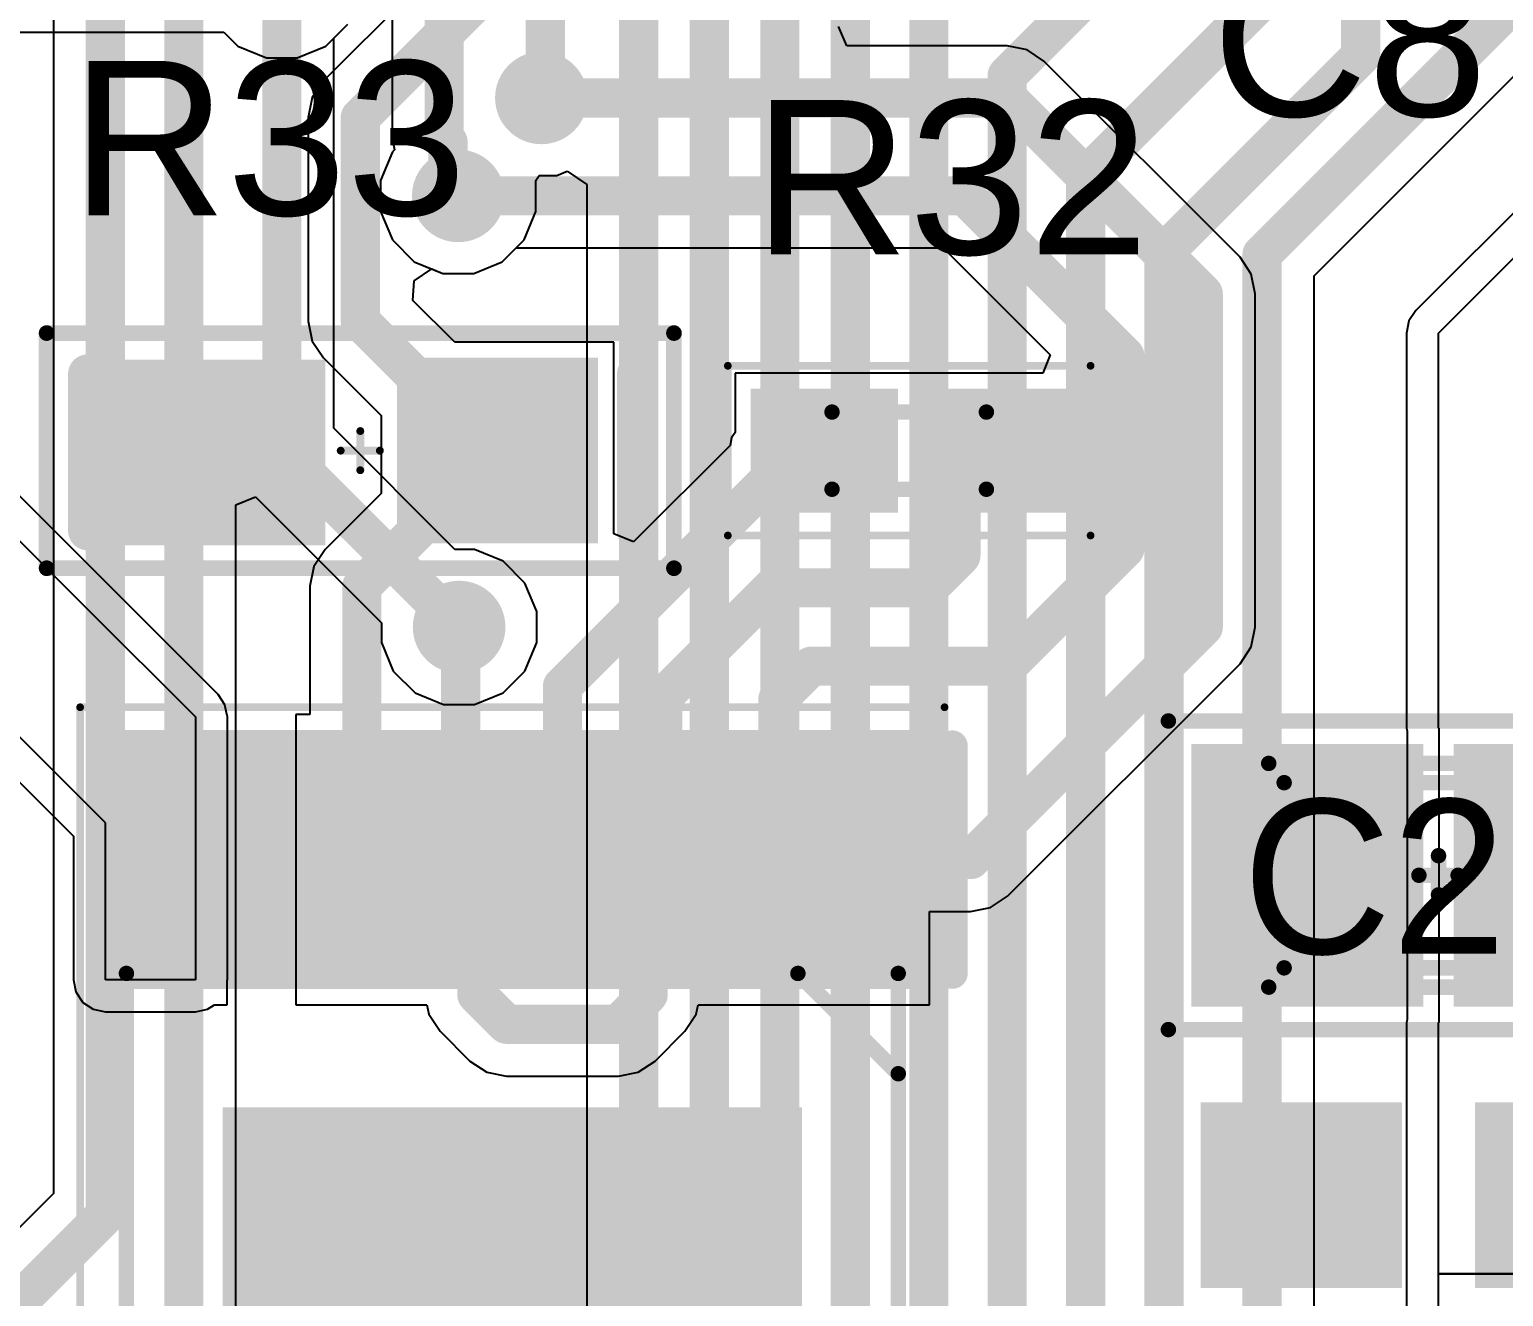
# Model space of a CAD drawing. Header units: millimetres. Extents: x -1.58 to 1.58, y -1.38 to 3.35.
# Drawn here: x -0.3594 to 0.0166, y 1.6642 to 1.9875 of the extents above; entities that cross this region are included whole.
import ezdxf

# ---------------------------------------------------------------- set-up
doc = ezdxf.new("R2010")
doc.units = ezdxf.units.MM
doc.header["$MEASUREMENT"] = 0
for name, color, linetype in [('BottomLayer', 5, 'Continuous'), ('Mechanical13', 56, 'Continuous'), ('Mechanical15', 56, 'Continuous'), ('Mechanical29', 56, 'Continuous'), ('TopLayer', 1, 'Continuous'), ('TopOverlay', 2, 'Continuous'), ('TopPaste', 8, 'Continuous'), ('TopSolder', 216, 'Continuous'), ('ViaHoleLayer', 16, 'Continuous')]:
    doc.layers.add(name, color=color, linetype=linetype)
doc.styles.add('Arial', font='arial.ttf', dxfattribs={"height": 0.2})

# ---------------------------------------------------------------- blocks, each defined once
blk = doc.blocks.new('RESISTOR_0603_25')
at = {"layer": 'TopLayer'}
for points in [[(-0.05618115, -0.02011815), (-0.05618115, 0.01925195), (-0.01287405, 0.01925195), (-0.01287405, -0.02011815)], [(0.01334645, -0.01968505), (0.01334645, 0.01968505), (0.05665355, 0.01968505), (0.05665355, -0.01968505)]]:
    blk.add_hatch(color=1, dxfattribs=at).paths.add_polyline_path(points)
at = {"layer": 'TopPaste'}
for points in [[(-0.05618115, -0.02011815), (-0.05618115, 0.01925195), (-0.01287405, 0.01925195), (-0.01287405, -0.02011815)], [(0.01334645, -0.01968505), (0.01334645, 0.01968505), (0.05665355, 0.01968505), (0.05665355, -0.01968505)]]:
    blk.add_hatch(color=8, dxfattribs=at).paths.add_polyline_path(points)
at = {"layer": 'TopSolder'}
for points in [[(-0.06018115, -0.02411815), (-0.06018115, 0.02325195), (-0.00887405, 0.02325195), (-0.00887405, -0.02411815)], [(0.00934645, -0.02368505), (0.00934645, 0.02368505), (0.06065355, 0.02368505), (0.06065355, -0.02368505)]]:
    blk.add_hatch(color=216, dxfattribs=at).paths.add_polyline_path(points)
at = {"layer": 'Mechanical15', "const_width": 0.004}
for points in [[(-0.08, 0.03), (0.08, 0.03)], [(-0.08, -0.03), (-0.08, 0.03)], [(0.08, -0.03), (0.08, 0.03)], [(-0.08, -0.03), (0.08, -0.03)]]:
    blk.add_lwpolyline(points, dxfattribs=at)
at = {"layer": 'Mechanical15', "const_width": 0.002}
for points in [[(-0.081, 0.03, 1), (-0.079, 0.03, 1)], [(-0.081, 0.03, 1), (-0.079, 0.03, 1)], [(0.079, 0.03, 1), (0.081, 0.03, 1)], [(0.079, 0.03, 1), (0.081, 0.03, 1)], [(-0.081, -0.03, 1), (-0.079, -0.03, 1)], [(-0.081, -0.03, 1), (-0.079, -0.03, 1)], [(0.079, -0.03, 1), (0.081, -0.03, 1)], [(0.079, -0.03, 1), (0.081, -0.03, 1)]]:
    blk.add_lwpolyline(points, format="xyb", close=True, dxfattribs=at)
at = {"layer": 'TopOverlay'}
for points, const_width in [([(-0.0695276, -0.0204331), (-0.0695276, 0.0195669)], 0.01), ([(0.0704724, -0.0204331), (0.0704724, 0.0195669)], 0.01), ([(0, -0.005), (0, 0.005)], 0.002), ([(-0.005, 0), (0.005, 0)], 0.002)]:
    blk.add_lwpolyline(points, dxfattribs=dict(at, const_width=const_width))
for points, const_width in [([(-0.0720276, 0.0195669, 1), (-0.0670276, 0.0195669, 1)], 0.005), ([(0.0679724, 0.0195669, 1), (0.0729724, 0.0195669, 1)], 0.005), ([(-0.0005, 0.005, 1), (0.0005, 0.005, 1)], 0.001), ([(-0.0055, 0, 1), (-0.0045, 0, 1)], 0.001), ([(0.0045, 0, 1), (0.0055, 0, 1)], 0.001), ([(-0.0005, -0.005, 1), (0.0005, -0.005, 1)], 0.001), ([(-0.0720276, -0.0204331, 1), (-0.0670276, -0.0204331, 1)], 0.005), ([(0.0679724, -0.0204331, 1), (0.0729724, -0.0204331, 1)], 0.005)]:
    blk.add_lwpolyline(points, format="xyb", close=True, dxfattribs=dict(at, const_width=const_width))
blk = doc.blocks.new('RESISTOR_0402_26')
at = {"layer": 'TopLayer'}
for points in [[(-0.0364173, 0.011811), (-0.0068897, 0.011811), (-0.0068897, -0.011811), (-0.0364173, -0.011811)], [(0.0068897, 0.011811), (0.0364173, 0.011811), (0.0364173, -0.011811), (0.0068897, -0.011811)]]:
    blk.add_hatch(color=1, dxfattribs=at).paths.add_polyline_path(points)
at = {"layer": 'TopPaste'}
for points in [[(-0.0364173, 0.011811), (-0.0068897, 0.011811), (-0.0068897, -0.011811), (-0.0364173, -0.011811)], [(0.0068897, 0.011811), (0.0364173, 0.011811), (0.0364173, -0.011811), (0.0068897, -0.011811)]]:
    blk.add_hatch(color=8, dxfattribs=at).paths.add_polyline_path(points)
at = {"layer": 'TopSolder'}
for points in [[(-0.0404173, 0.015811), (-0.0028897, 0.015811), (-0.0028897, -0.015811), (-0.0404173, -0.015811)], [(0.0028897, 0.015811), (0.0404173, 0.015811), (0.0404173, -0.015811), (0.0028897, -0.015811)]]:
    blk.add_hatch(color=216, dxfattribs=at).paths.add_polyline_path(points)
at = {"layer": 'Mechanical13', "const_width": 0.003937}
for points in [[(-0.019685, -0.0098425), (-0.019685, 0.0098425)], [(-0.019685, 0.0098425), (0.019685, 0.0098425)], [(0.019685, -0.0098425), (0.019685, 0.0098425)], [(-0.019685, -0.0098425), (0.019685, -0.0098425)]]:
    blk.add_lwpolyline(points, dxfattribs=at)
at = {"layer": 'Mechanical13', "const_width": 0.0019685}
for points in [[(-0.0206692, 0.0098425, 1), (-0.0187008, 0.0098425, 1)], [(-0.0206692, 0.0098425, 1), (-0.0187008, 0.0098425, 1)], [(0.0187008, 0.0098425, 1), (0.0206692, 0.0098425, 1)], [(0.0187008, 0.0098425, 1), (0.0206692, 0.0098425, 1)], [(-0.0206692, -0.0098425, 1), (-0.0187008, -0.0098425, 1)], [(-0.0206692, -0.0098425, 1), (-0.0187008, -0.0098425, 1)], [(0.0187008, -0.0098425, 1), (0.0206692, -0.0098425, 1)], [(0.0187008, -0.0098425, 1), (0.0206692, -0.0098425, 1)]]:
    blk.add_lwpolyline(points, format="xyb", close=True, dxfattribs=at)
at = {"layer": 'Mechanical15', "const_width": 0.0019685}
for points in [[(-0.0462598, -0.0216535), (-0.0462598, 0.0216535)], [(-0.0462598, 0.0216535), (0.0462598, 0.0216535)], [(0.0462598, -0.0216535), (0.0462598, 0.0216535)], [(-0.0462598, -0.0216535), (0.0462598, -0.0216535)]]:
    blk.add_lwpolyline(points, dxfattribs=at)
at = {"layer": 'Mechanical15', "const_width": 0.0009842}
for points in [[(-0.0467519, 0.0216535, 1), (-0.0457677, 0.0216535, 1)], [(-0.0467519, 0.0216535, 1), (-0.0457677, 0.0216535, 1)], [(0.0457677, 0.0216535, 1), (0.0467519, 0.0216535, 1)], [(0.0457677, 0.0216535, 1), (0.0467519, 0.0216535, 1)], [(-0.0467519, -0.0216535, 1), (-0.0457677, -0.0216535, 1)], [(-0.0467519, -0.0216535, 1), (-0.0457677, -0.0216535, 1)], [(0.0457677, -0.0216535, 1), (0.0467519, -0.0216535, 1)], [(0.0457677, -0.0216535, 1), (0.0467519, -0.0216535, 1)]]:
    blk.add_lwpolyline(points, format="xyb", close=True, dxfattribs=at)
blk = doc.blocks.new('SOP65P640X120_17N_70')
at = {"layer": 'TopLayer'}
for points in [[(-0.14470475, 0.09842515), (-0.08663385, 0.09842515), (-0.08663385, 0.08070865), (-0.14470475, 0.08070865)], [(0.08663385, 0.09842515), (0.14470475, 0.09842515), (0.14470475, 0.08070865), (0.08663385, 0.08070865)], [(-0.14470475, 0.07283465), (-0.08663385, 0.07283465), (-0.08663385, 0.05511815), (-0.14470475, 0.05511815)], [(0.08663385, 0.07283465), (0.14470475, 0.07283465), (0.14470475, 0.05511815), (0.08663385, 0.05511815)], [(-0.04842519999999999, -0.06988190000000001), (-0.04842520000000001, 0.06988189999999998), (0.04842519999999999, 0.06988190000000001), (0.04842520000000001, -0.06988189999999998)], [(-0.14470475, 0.04724405), (-0.08663385, 0.04724405), (-0.08663385, 0.02952755), (-0.14470475, 0.02952755)], [(0.08663385, 0.04724405), (0.14470475, 0.04724405), (0.14470475, 0.02952755), (0.08663385, 0.02952755)], [(-0.14470475, 0.02165355), (-0.08663385, 0.02165355), (-0.08663385, 0.00393705), (-0.14470475, 0.00393705)], [(0.08663385, 0.02165355), (0.14470475, 0.02165355), (0.14470475, 0.00393705), (0.08663385, 0.00393705)], [(-0.14470475, -0.00393705), (-0.08663385, -0.00393705), (-0.08663385, -0.02165355), (-0.14470475, -0.02165355)], [(0.08663385, -0.00393705), (0.14470475, -0.00393705), (0.14470475, -0.02165355), (0.08663385, -0.02165355)], [(-0.14470475, -0.02952755), (-0.08663385, -0.02952755), (-0.08663385, -0.04724405), (-0.14470475, -0.04724405)], [(0.08663385, -0.02952755), (0.14470475, -0.02952755), (0.14470475, -0.04724405), (0.08663385, -0.04724405)], [(-0.14470475, -0.05511815), (-0.08663385, -0.05511815), (-0.08663385, -0.07283465), (-0.14470475, -0.07283465)], [(0.08663385, -0.05511815), (0.14470475, -0.05511815), (0.14470475, -0.07283465), (0.08663385, -0.07283465)], [(-0.14470475, -0.08070865), (-0.08663385, -0.08070865), (-0.08663385, -0.09842515), (-0.14470475, -0.09842515)], [(0.08663385, -0.08070865), (0.14470475, -0.08070865), (0.14470475, -0.09842515), (0.08663385, -0.09842515)]]:
    blk.add_hatch(color=1, dxfattribs=at).paths.add_polyline_path(points)
at = {"layer": 'TopPaste'}
for points in [[(-0.14470475, 0.09842515), (-0.08663385, 0.09842515), (-0.08663385, 0.08070865), (-0.14470475, 0.08070865)], [(0.08663385, 0.09842515), (0.14470475, 0.09842515), (0.14470475, 0.08070865), (0.08663385, 0.08070865)], [(-0.14470475, 0.07283465), (-0.08663385, 0.07283465), (-0.08663385, 0.05511815), (-0.14470475, 0.05511815)], [(0.08663385, 0.07283465), (0.14470475, 0.07283465), (0.14470475, 0.05511815), (0.08663385, 0.05511815)], [(-0.04842519999999999, -0.06988190000000001), (-0.04842520000000001, 0.06988189999999998), (0.04842519999999999, 0.06988190000000001), (0.04842520000000001, -0.06988189999999998)], [(-0.14470475, 0.04724405), (-0.08663385, 0.04724405), (-0.08663385, 0.02952755), (-0.14470475, 0.02952755)], [(0.08663385, 0.04724405), (0.14470475, 0.04724405), (0.14470475, 0.02952755), (0.08663385, 0.02952755)], [(-0.14470475, 0.02165355), (-0.08663385, 0.02165355), (-0.08663385, 0.00393705), (-0.14470475, 0.00393705)], [(0.08663385, 0.02165355), (0.14470475, 0.02165355), (0.14470475, 0.00393705), (0.08663385, 0.00393705)], [(-0.14470475, -0.00393705), (-0.08663385, -0.00393705), (-0.08663385, -0.02165355), (-0.14470475, -0.02165355)], [(0.08663385, -0.00393705), (0.14470475, -0.00393705), (0.14470475, -0.02165355), (0.08663385, -0.02165355)], [(-0.14470475, -0.02952755), (-0.08663385, -0.02952755), (-0.08663385, -0.04724405), (-0.14470475, -0.04724405)], [(0.08663385, -0.02952755), (0.14470475, -0.02952755), (0.14470475, -0.04724405), (0.08663385, -0.04724405)], [(-0.14470475, -0.05511815), (-0.08663385, -0.05511815), (-0.08663385, -0.07283465), (-0.14470475, -0.07283465)], [(0.08663385, -0.05511815), (0.14470475, -0.05511815), (0.14470475, -0.07283465), (0.08663385, -0.07283465)], [(-0.14470475, -0.08070865), (-0.08663385, -0.08070865), (-0.08663385, -0.09842515), (-0.14470475, -0.09842515)], [(0.08663385, -0.08070865), (0.14470475, -0.08070865), (0.14470475, -0.09842515), (0.08663385, -0.09842515)]]:
    blk.add_hatch(color=8, dxfattribs=at).paths.add_polyline_path(points)
at = {"layer": 'TopSolder'}
for points in [[(-0.14870475, 0.10242515), (-0.08263385, 0.10242515), (-0.08263385, 0.07670865), (-0.14870475, 0.07670865)], [(0.08263385, 0.10242515), (0.14870475, 0.10242515), (0.14870475, 0.07670865), (0.08263385, 0.07670865)], [(-0.14870475, 0.07683465), (-0.08263385, 0.07683465), (-0.08263385, 0.05111815), (-0.14870475, 0.05111815)], [(0.08263385, 0.07683465), (0.14870475, 0.07683465), (0.14870475, 0.05111815), (0.08263385, 0.05111815)], [(-0.05242519999999999, -0.07388190000000001), (-0.05242520000000001, 0.07388189999999999), (0.05242519999999999, 0.07388190000000001), (0.05242520000000001, -0.07388189999999999)], [(-0.14870475, 0.05124405), (-0.08263385, 0.05124405), (-0.08263385, 0.02552755), (-0.14870475, 0.02552755)], [(0.08263385, 0.05124405), (0.14870475, 0.05124405), (0.14870475, 0.02552755), (0.08263385, 0.02552755)], [(-0.14870475, 0.02565355), (-0.08263385, 0.02565355), (-0.08263385, -6.295e-05), (-0.14870475, -6.295e-05)], [(0.08263385, 0.02565355), (0.14870475, 0.02565355), (0.14870475, -6.295e-05), (0.08263385, -6.295e-05)], [(-0.14870475, 6.295e-05), (-0.08263385, 6.295e-05), (-0.08263385, -0.02565355), (-0.14870475, -0.02565355)], [(0.08263385, 6.295e-05), (0.14870475, 6.295e-05), (0.14870475, -0.02565355), (0.08263385, -0.02565355)], [(-0.14870475, -0.02552755), (-0.08263385, -0.02552755), (-0.08263385, -0.05124405), (-0.14870475, -0.05124405)], [(0.08263385, -0.02552755), (0.14870475, -0.02552755), (0.14870475, -0.05124405), (0.08263385, -0.05124405)], [(-0.14870475, -0.05111815), (-0.08263385, -0.05111815), (-0.08263385, -0.07683465), (-0.14870475, -0.07683465)], [(0.08263385, -0.05111815), (0.14870475, -0.05111815), (0.14870475, -0.07683465), (0.08263385, -0.07683465)], [(-0.14870475, -0.07670865), (-0.08263385, -0.07670865), (-0.08263385, -0.10242515), (-0.14870475, -0.10242515)], [(0.08263385, -0.07670865), (0.14870475, -0.07670865), (0.14870475, -0.10242515), (0.08263385, -0.10242515)]]:
    blk.add_hatch(color=216, dxfattribs=at).paths.add_polyline_path(points)
at = {"layer": 'Mechanical13', "const_width": 0.003937}
for points in [[(0.0866142, 0.0984252), (-0.0866142, 0.0984252)], [(-0.0866142, -0.0984252), (-0.0866142, 0.0984252)], [(-0.0866142, 0.0728346), (-0.0610236, 0.0984252)], [(0.0866142, -0.0984252), (0.0866142, 0.0984252)], [(0.0866142, -0.0984252), (-0.0866142, -0.0984252)]]:
    blk.add_lwpolyline(points, dxfattribs=at)
at = {"layer": 'Mechanical13', "const_width": 0.0019685}
for points in [[(-0.0875984, 0.0984252, 1), (-0.08563, 0.0984252, 1)], [(-0.0875984, 0.0984252, 1), (-0.08563, 0.0984252, 1)], [(-0.0620078, 0.0984252, 1), (-0.0600394, 0.0984252, 1)], [(0.08563, 0.0984252, 1), (0.0875984, 0.0984252, 1)], [(0.08563, 0.0984252, 1), (0.0875984, 0.0984252, 1)], [(-0.0875984, 0.0728346, 1), (-0.08563, 0.0728346, 1)], [(-0.0875984, -0.0984252, 1), (-0.08563, -0.0984252, 1)], [(-0.0875984, -0.0984252, 1), (-0.08563, -0.0984252, 1)], [(0.08563, -0.0984252, 1), (0.0875984, -0.0984252, 1)], [(0.08563, -0.0984252, 1), (0.0875984, -0.0984252, 1)]]:
    blk.add_lwpolyline(points, format="xyb", close=True, dxfattribs=at)
at = {"layer": 'Mechanical15', "const_width": 0.0019685}
for points in [[(0.1545276, 0.1102362), (-0.1545276, 0.1102362)], [(-0.1545276, -0.1102362), (-0.1545276, 0.1102362)], [(0.1545276, -0.1102362), (0.1545276, 0.1102362)], [(0.1545276, -0.1102362), (-0.1545276, -0.1102362)]]:
    blk.add_lwpolyline(points, dxfattribs=at)
at = {"layer": 'Mechanical15', "const_width": 0.0009842}
for points in [[(-0.1550197, 0.1102362, 1), (-0.1540355, 0.1102362, 1)], [(-0.1550197, 0.1102362, 1), (-0.1540355, 0.1102362, 1)], [(0.1540355, 0.1102362, 1), (0.1550197, 0.1102362, 1)], [(0.1540355, 0.1102362, 1), (0.1550197, 0.1102362, 1)], [(-0.1550197, -0.1102362, 1), (-0.1540355, -0.1102362, 1)], [(-0.1550197, -0.1102362, 1), (-0.1540355, -0.1102362, 1)], [(0.1540355, -0.1102362, 1), (0.1550197, -0.1102362, 1)], [(0.1540355, -0.1102362, 1), (0.1550197, -0.1102362, 1)]]:
    blk.add_lwpolyline(points, format="xyb", close=True, dxfattribs=at)
at = {"layer": 'TopOverlay', "const_width": 0.007874}
blk.add_lwpolyline([(-0.0866142, 0.1122047), (-0.144685, 0.1122047)], dxfattribs=at)
at = {"layer": 'TopOverlay', "const_width": 0.003937}
for points in [[(-0.1466535, 0.1122047, 1), (-0.1427165, 0.1122047, 1)], [(-0.0885827, 0.1122047, 1), (-0.0846457, 0.1122047, 1)]]:
    blk.add_lwpolyline(points, format="xyb", close=True, dxfattribs=at)
blk = doc.blocks.new('CAPACITOR_0805_81')
at = {"layer": 'TopLayer'}
for points in [[(-0.05905515, -0.02952755), (-0.05905515, 0.02952755), (-0.007874049999999997, 0.02952755), (-0.007874050000000002, -0.02952755)], [(0.007874049999999997, -0.02952755), (0.007874050000000002, 0.02952755), (0.05905515, 0.02952755), (0.05905515, -0.02952755)]]:
    blk.add_hatch(color=1, dxfattribs=at).paths.add_polyline_path(points)
at = {"layer": 'TopPaste'}
for points in [[(-0.05905515, -0.02952755), (-0.05905515, 0.02952755), (-0.007874049999999997, 0.02952755), (-0.007874050000000002, -0.02952755)], [(0.007874049999999997, -0.02952755), (0.007874050000000002, 0.02952755), (0.05905515, 0.02952755), (0.05905515, -0.02952755)]]:
    blk.add_hatch(color=8, dxfattribs=at).paths.add_polyline_path(points)
at = {"layer": 'TopSolder'}
for points in [[(-0.06305515, -0.03352755), (-0.06305515, 0.03352755), (-0.00387405, 0.03352755), (-0.00387405, -0.03352755)], [(0.00387405, -0.03352755), (0.00387405, 0.03352755), (0.06305515, 0.03352755), (0.06305515, -0.03352755)]]:
    blk.add_hatch(color=216, dxfattribs=at).paths.add_polyline_path(points)
at = {"layer": 'Mechanical13', "const_width": 0.003937}
for points in [[(-0.0393664, -0.0236192), (-0.0393664, 0.0236256)], [(-0.0393664, 0.0236256), (0.0393701, 0.0236256)], [(0.0393701, -0.0236192), (0.0393701, 0.0236256)], [(-0.0393664, -0.0236192), (0.0393701, -0.0236192)]]:
    blk.add_lwpolyline(points, dxfattribs=at)
at = {"layer": 'Mechanical13', "const_width": 0.0019685}
for points in [[(-0.0403506, 0.0236256, 1), (-0.0383822, 0.0236256, 1)], [(-0.0403506, 0.0236256, 1), (-0.0383822, 0.0236256, 1)], [(0.0383859, 0.0236256, 1), (0.0403543, 0.0236256, 1)], [(0.0383859, 0.0236256, 1), (0.0403543, 0.0236256, 1)], [(-0.0403506, -0.0236192, 1), (-0.0383822, -0.0236192, 1)], [(-0.0403506, -0.0236192, 1), (-0.0383822, -0.0236192, 1)], [(0.0383859, -0.0236192, 1), (0.0403543, -0.0236192, 1)], [(0.0383859, -0.0236192, 1), (0.0403543, -0.0236192, 1)]]:
    blk.add_lwpolyline(points, format="xyb", close=True, dxfattribs=at)
at = {"layer": 'Mechanical15', "const_width": 0.003937}
for points in [[(-0.0688976, 0.0393701), (0.0688977, 0.0393701)], [(-0.0688976, -0.03937), (-0.0688976, 0.0393701)], [(0.0688977, -0.03937), (0.0688977, 0.0393701)], [(1e-07, -0.005), (1e-07, 0.005)], [(-0.005, 0), (0.005, 0)], [(-0.0688976, -0.03937), (0.0688977, -0.03937)]]:
    blk.add_lwpolyline(points, dxfattribs=at)
at = {"layer": 'Mechanical15', "const_width": 0.0019685}
for points in [[(-0.0698818, 0.0393701, 1), (-0.0679134, 0.0393701, 1)], [(-0.0698818, 0.0393701, 1), (-0.0679134, 0.0393701, 1)], [(0.0679135, 0.0393701, 1), (0.0698819, 0.0393701, 1)], [(0.0679135, 0.0393701, 1), (0.0698819, 0.0393701, 1)], [(-0.0009841, 0.005, 1), (0.0009843, 0.005, 1)], [(-0.0059842, 0, 1), (-0.0040158, 0, 1)], [(0.0040158, 0, 1), (0.0059842, 0, 1)], [(-0.0009841, -0.005, 1), (0.0009843, -0.005, 1)], [(-0.0698818, -0.03937, 1), (-0.0679134, -0.03937, 1)], [(-0.0698818, -0.03937, 1), (-0.0679134, -0.03937, 1)], [(0.0679135, -0.03937, 1), (0.0698819, -0.03937, 1)], [(0.0679135, -0.03937, 1), (0.0698819, -0.03937, 1)]]:
    blk.add_lwpolyline(points, format="xyb", close=True, dxfattribs=at)
at = {"layer": 'Mechanical29', "const_width": 0.003937}
for points in [[(-0.043307, 0.0285433), (0.0433072, 0.0285433)], [(-0.043307, -0.0285433), (-0.043307, 0.0285433)], [(0.0433072, -0.0285433), (0.0433072, 0.0285433)], [(-0.043307, -0.0285433), (0.0433072, -0.0285433)]]:
    blk.add_lwpolyline(points, dxfattribs=at)
at = {"layer": 'Mechanical29', "const_width": 0.0019685}
for points in [[(-0.0442912, 0.0285433, 1), (-0.0423228, 0.0285433, 1)], [(-0.0442912, 0.0285433, 1), (-0.0423228, 0.0285433, 1)], [(0.042323, 0.0285433, 1), (0.0442914, 0.0285433, 1)], [(0.042323, 0.0285433, 1), (0.0442914, 0.0285433, 1)], [(-0.0442912, -0.0285433, 1), (-0.0423228, -0.0285433, 1)], [(-0.0442912, -0.0285433, 1), (-0.0423228, -0.0285433, 1)], [(0.042323, -0.0285433, 1), (0.0442914, -0.0285433, 1)], [(0.042323, -0.0285433, 1), (0.0442914, -0.0285433, 1)]]:
    blk.add_lwpolyline(points, format="xyb", close=True, dxfattribs=at)
at = {"layer": 'TopOverlay', "const_width": 0.007874}
for points in [[(-0.0688976, -0.0393701), (-0.0688976, 0.0393701)], [(0.0688976, -0.0393701), (0.0688976, 0.0393701)]]:
    blk.add_lwpolyline(points, dxfattribs=at)
at = {"layer": 'TopOverlay', "const_width": 0.003937}
for points in [[(-0.0708661, 0.0393701, 1), (-0.0669291, 0.0393701, 1)], [(0.0669291, 0.0393701, 1), (0.0708661, 0.0393701, 1)], [(-0.0708661, -0.0393701, 1), (-0.0669291, -0.0393701, 1)], [(0.0669291, -0.0393701, 1), (0.0708661, -0.0393701, 1)]]:
    blk.add_lwpolyline(points, format="xyb", close=True, dxfattribs=at)
at = {"layer": 'Mechanical29'}
blk.add_text('C27', height=0.0393701, rotation=360, dxfattribs=at).set_placement((-0.05, -0.02))
blk = doc.blocks.new('C_________0603_82')
at = {"layer": 'TopLayer'}
for points in [[(-0.05665355, -0.01968505), (-0.05665355, 0.01968505), (-0.01334645, 0.01968505), (-0.01334645, -0.01968505)], [(0.01334645, -0.01968505), (0.01334645, 0.01968505), (0.05665355, 0.01968505), (0.05665355, -0.01968505)]]:
    blk.add_hatch(color=1, dxfattribs=at).paths.add_polyline_path(points)
at = {"layer": 'TopPaste'}
for points in [[(-0.05665355, -0.01968505), (-0.05665355, 0.01968505), (-0.01334645, 0.01968505), (-0.01334645, -0.01968505)], [(0.01334645, -0.01968505), (0.01334645, 0.01968505), (0.05665355, 0.01968505), (0.05665355, -0.01968505)]]:
    blk.add_hatch(color=8, dxfattribs=at).paths.add_polyline_path(points)
at = {"layer": 'TopSolder'}
for points in [[(-0.06065355, -0.02368505), (-0.06065355, 0.02368505), (-0.00934645, 0.02368505), (-0.00934645, -0.02368505)], [(0.00934645, -0.02368505), (0.00934645, 0.02368505), (0.06065355, 0.02368505), (0.06065355, -0.02368505)]]:
    blk.add_hatch(color=216, dxfattribs=at).paths.add_polyline_path(points)
at = {"layer": 'TopOverlay', "const_width": 0.01}
for points in [[(-0.07, -0.02), (-0.07, 0.02)], [(0.07, -0.02), (0.07, 0.02)]]:
    blk.add_lwpolyline(points, dxfattribs=at)
at = {"layer": 'TopOverlay', "const_width": 0.005}
for points in [[(-0.0725, 0.02, 1), (-0.0675, 0.02, 1)], [(0.0675, 0.02, 1), (0.0725, 0.02, 1)], [(-0.0725, -0.02, 1), (-0.0675, -0.02, 1)], [(0.0675, -0.02, 1), (0.0725, -0.02, 1)]]:
    blk.add_lwpolyline(points, format="xyb", close=True, dxfattribs=at)

msp = doc.modelspace()

# ---------------------------------------------------------------- hatches: boundary and pattern name
at = {"layer": 'BottomLayer'}
h = msp.add_hatch(color=5, dxfattribs=at)
edge = h.paths.add_edge_path()
edge.add_arc((-0.228811, 1.97), 0.011811, 0, 360)
h = msp.add_hatch(color=5, dxfattribs=at)
edge = h.paths.add_edge_path()
edge.add_arc((-0.25, 1.945), 0.011811, 0, 360)
h = msp.add_hatch(color=5, dxfattribs=at)
edge = h.paths.add_edge_path()
edge.add_arc((-0.2497953, 1.835), 0.011811, 0, 360)
at = {"layer": 'TopLayer'}
h = msp.add_hatch(color=1, dxfattribs=at)
edge = h.paths.add_edge_path()
edge.add_arc((-0.228811, 1.97), 0.011811, 0, 360)
h = msp.add_hatch(color=1, dxfattribs=at)
edge = h.paths.add_edge_path()
edge.add_arc((-0.25, 1.945), 0.011811, 0, 360)
h = msp.add_hatch(color=1, dxfattribs=at)
edge = h.paths.add_edge_path()
edge.add_arc((-0.2497953, 1.835), 0.011811, 0, 360)
at = {"layer": 'ViaHoleLayer'}
h = msp.add_hatch(color=16, dxfattribs=at)
edge = h.paths.add_edge_path()
edge.add_arc((-0.228811, 1.97), 0.0059055, 0, 360)
h = msp.add_hatch(color=16, dxfattribs=at)
edge = h.paths.add_edge_path()
edge.add_arc((-0.25, 1.945), 0.0059055, 0, 360)
h = msp.add_hatch(color=16, dxfattribs=at)
edge = h.paths.add_edge_path()
edge.add_arc((-0.2497953, 1.835), 0.0059055, 0, 360)

# ---------------------------------------------------------------- linework, layer by layer
at = {"layer": 'BottomLayer'}
for p, q in [((-0.3532547, 2.425), (-0.3532547, 1.6904903)), ((-0.2668767, 2.2415827), (-0.2668767, 1.959723)), ((-0.0317453, 1.9245977), (0.0363673, 1.9927103)), ((-0.2817453, 1.9852378), (-0.2782051, 1.988778)), ((-0.2817453, 1.885695), (-0.2817453, 1.9852378)), ((-0.2668767, 1.959723), (-0.2662823, 1.9567346)), ((-0.2667949, 1.956222), (-0.269811, 1.9489406)), ((-0.2662823, 1.9567346), (-0.2667949, 1.956222)), ((-0.2248704, 1.950189), (-0.2222548, 1.9512725)), ((-0.2222548, 1.9512725), (-0.2172547, 1.9479315)), ((-0.269811, 1.9489406), (-0.269811, 1.9410594)), ((-0.230189, 1.9489405), (-0.2293548, 1.950189)), ((-0.230189, 1.9410594), (-0.230189, 1.9489405)), ((-0.2293548, 1.950189), (-0.2248704, 1.950189)), ((-0.2172547, 1.9479315), (-0.2172547, 1.6064903)), ((-0.269811, 1.9410594), (-0.2667949, 1.933778)), ((-0.2332051, 1.933778), (-0.230189, 1.9410594)), ((-0.2667949, 1.933778), (-0.261222, 1.9282051)), ((-0.238778, 1.9282051), (-0.2332051, 1.933778)), ((-0.261222, 1.9282051), (-0.2539406, 1.925189)), ((-0.2539406, 1.925189), (-0.2460594, 1.925189)), ((-0.2460594, 1.925189), (-0.238778, 1.9282051)), ((-0.0317453, 1.3547622), (-0.0317453, 1.9245977)), ((-0.2508613, 1.854811), (-0.2817453, 1.885695)), ((-0.3067453, 1.8661339), (-0.3017453, 1.868205)), ((-0.3067453, 1.65), (-0.3067453, 1.8661339)), ((-0.3017453, 1.868205), (-0.2696063, 1.836066)), ((-0.2458547, 1.854811), (-0.2508613, 1.854811)), ((-0.2385733, 1.8517949), (-0.2458547, 1.854811)), ((-0.2330004, 1.846222), (-0.2385733, 1.8517949)), ((-0.2299843, 1.8389406), (-0.2330004, 1.846222)), ((-0.2299843, 1.8310594), (-0.2299843, 1.8389406)), ((-0.2696063, 1.836066), (-0.2696063, 1.8310594)), ((-0.2696063, 1.8310594), (-0.2665902, 1.823778)), ((-0.2330004, 1.823778), (-0.2299843, 1.8310594)), ((-0.2665902, 1.823778), (-0.2610173, 1.8182051)), ((-0.2385733, 1.8182051), (-0.2330004, 1.823778)), ((-0.2610173, 1.8182051), (-0.2537359, 1.815189)), ((-0.2458547, 1.815189), (-0.2385733, 1.8182051)), ((-0.2537359, 1.815189), (-0.2458547, 1.815189)), ((-0.3532547, 1.6904903), (-0.4154903, 1.6282547))]:
    msp.add_line(p, q, dxfattribs=at)
at = {"layer": 'BottomLayer', "const_width": 0.01}
for points in [[(-0.34, 1.685), (-0.34, 2.425)], [(-0.32, 1.65), (-0.32, 2.25)], [(-0.253622, 1.959723), (-0.253622, 2.2415827)], [(-0.227811, 1.971), (-0.227811, 2.217378)], [(-0.204, 1.601), (-0.204, 2.1809119)], [(-0.0198268, 1.980717), (-0.0198268, 2.0511407)], [(-0.186, 1.589), (-0.186, 2.0462031)], [(-0.168, 1.572), (-0.168, 2.0387473)], [(-0.15, 1.5), (-0.15, 2.0312915)], [(-0.11, 1.9757407), (-0.07, 2.0157407)], [(-0.13, 1.485), (-0.13, 2.0042598)], [(-0.045, 1.930088), (0.029811, 2.004899)], [(-0.295, 1.8802047), (-0.295, 2)], [(-0.09, 1.95), (-0.0446378, 1.9953622)], [(-0.07, 1.9305438), (-0.0198268, 1.980717)], [(-0.11, 1.47), (-0.11, 1.9757407)], [(-0.228811, 1.97), (-0.227811, 1.971)], [(-0.253622, 1.959723), (-0.2526064, 1.9587074)], [(-0.2526064, 1.9476064), (-0.2526064, 1.9587074)], [(-0.09, 1.2900001), (-0.09, 1.95)], [(-0.2526064, 1.9476064), (-0.25, 1.945)], [(-0.07, 1.305), (-0.07, 1.9305438)], [(-0.045, 1.34), (-0.045, 1.930088)], [(-0.295, 1.8802047), (-0.2497953, 1.835)], [(-0.41, 1.615), (-0.34, 1.685)]]:
    msp.add_lwpolyline(points, dxfattribs=at)
at = {"layer": 'BottomLayer', "const_width": 0.005}
for points in [[(-0.0223268, 1.980717, 1), (-0.0173268, 1.980717, 1)], [(-0.0223268, 1.980717, 1), (-0.0173268, 1.980717, 1)], [(-0.1125, 1.9757407, 1), (-0.1075, 1.9757407, 1)], [(-0.1125, 1.9757407, 1), (-0.1075, 1.9757407, 1)], [(-0.231311, 1.97, 1), (-0.226311, 1.97, 1)], [(-0.230311, 1.971, 1), (-0.225311, 1.971, 1)], [(-0.230311, 1.971, 1), (-0.225311, 1.971, 1)], [(-0.256122, 1.959723, 1), (-0.251122, 1.959723, 1)], [(-0.256122, 1.959723, 1), (-0.251122, 1.959723, 1)], [(-0.2551064, 1.9587074, 1), (-0.2501064, 1.9587074, 1)], [(-0.2551064, 1.9587074, 1), (-0.2501064, 1.9587074, 1)], [(-0.0925, 1.95, 1), (-0.0875, 1.95, 1)], [(-0.0925, 1.95, 1), (-0.0875, 1.95, 1)], [(-0.2551064, 1.9476064, 1), (-0.2501064, 1.9476064, 1)], [(-0.2551064, 1.9476064, 1), (-0.2501064, 1.9476064, 1)], [(-0.2525, 1.945, 1), (-0.2475, 1.945, 1)], [(-0.0725, 1.9305438, 1), (-0.0675, 1.9305438, 1)], [(-0.0725, 1.9305438, 1), (-0.0675, 1.9305438, 1)], [(-0.0475, 1.930088, 1), (-0.0425, 1.930088, 1)], [(-0.0475, 1.930088, 1), (-0.0425, 1.930088, 1)], [(-0.2975, 1.8802047, 1), (-0.2925, 1.8802047, 1)], [(-0.2975, 1.8802047, 1), (-0.2925, 1.8802047, 1)], [(-0.2522953, 1.835, 1), (-0.2472953, 1.835, 1)], [(-0.3425, 1.685, 1), (-0.3375, 1.685, 1)], [(-0.3425, 1.685, 1), (-0.3375, 1.685, 1)]]:
    msp.add_lwpolyline(points, format="xyb", close=True, dxfattribs=at)
at = {"layer": 'TopLayer'}
for p, q in [((-0.2545615, 2.0041835), (-0.2843725, 1.9743725)), ((-0.3392323, 1.8457677), (-0.4842322, 1.9907677)), ((-0.39, 1.9867453), (-0.3097622, 1.9867453)), ((-0.3097622, 1.9867453), (-0.306222, 1.9832051)), ((-0.283778, 1.9832051), (-0.2782051, 1.988778)), ((-0.1509292, 1.9832547), (-0.1530003, 1.9882547)), ((-0.4899999, 1.985), (-0.345, 1.84)), ((-0.306222, 1.9832051), (-0.2989406, 1.980189)), ((-0.2910594, 1.980189), (-0.283778, 1.9832051)), ((-0.11, 1.9832547), (-0.1509292, 1.9832547)), ((-0.1049276, 1.9822457), (-0.11, 1.9832547)), ((-0.1006275, 1.9793725), (-0.1049276, 1.9822457)), ((-0.2989406, 1.980189), (-0.2910594, 1.980189)), ((-0.0506275, 1.9293725), (-0.1006275, 1.9793725)), ((-0.2843725, 1.9743725), (-0.2872457, 1.9700724)), ((-0.2872457, 1.9700724), (-0.2882547, 1.965)), ((-0.2882547, 1.965), (-0.2882547, 1.9130314)), ((0.0342318, 1.9557674), (-0.0057675, 1.9157679)), ((-1e-07, 1.91), (0.0399997, 1.95)), ((-0.3400001, 1.785), (-0.5, 1.9449999)), ((-0.5033786, 1.9368432), (-0.3481568, 1.7816213)), ((-0.238778, 1.9282051), (-0.2352378, 1.9317453)), ((-0.2352378, 1.9317453), (-0.1263482, 1.9317453)), ((-0.1263482, 1.9317453), (-0.0990333, 1.9044304)), ((-0.0477542, 1.9250723), (-0.0506275, 1.9293725)), ((-0.2612723, 1.9233258), (-0.2567452, 1.9263507)), ((-0.2567452, 1.9263507), (-0.2539406, 1.925189)), ((-0.2539406, 1.925189), (-0.2460594, 1.925189)), ((-0.2460594, 1.925189), (-0.238778, 1.9282051)), ((-0.0467453, 1.92), (-0.0477542, 1.9250723)), ((-0.2615603, 1.9183367), (-0.2612723, 1.9233258)), ((-0.2509086, 1.907685), (-0.2615603, 1.9183367)), ((-0.0467453, 1.835), (-0.0467453, 1.92)), ((-0.0057678, 1.9157677), (-0.0075359, 1.9131214)), ((-0.0057675, 1.9157679), (-0.0057678, 1.9157677)), ((-0.2882547, 1.9130314), (-0.2872457, 1.907959)), ((-0.0075359, 1.9131214), (-0.0081569, 1.91)), ((-0.0081569, 1.91), (-0.0081568, 1.9099995)), ((-0.0081568, 1.9099995), (-0.0081567, 1.809181)), ((0, 1.809181), (-1e-07, 1.91)), ((-0.2872457, 1.907959), (-0.2843725, 1.9036589)), ((-0.2103465, 1.907685), (-0.2509086, 1.907685)), ((-0.2103465, 1.8587766), (-0.2103465, 1.907685)), ((-0.2843725, 1.9036589), (-0.2696535, 1.8889399)), ((-0.0990333, 1.9044304), (-0.1009468, 1.899811)), ((-0.1009468, 1.899811), (-0.1794173, 1.899811)), ((-0.1794173, 1.899811), (-0.1794173, 1.8846072)), ((-0.2696535, 1.8889399), (-0.2696535, 1.8690915)), ((-0.1794173, 1.8846072), (-0.1803165, 1.8832614)), ((-0.1806954, 1.8813566), (-0.2053465, 1.8567055)), ((-0.1803165, 1.8832614), (-0.1806954, 1.8813566)), ((-0.2696535, 1.8690915), (-0.2839788, 1.8547662)), ((-0.2053465, 1.8567055), (-0.2103465, 1.8587766)), ((-0.2839788, 1.8547662), (-0.286852, 1.8504661)), ((-0.286852, 1.8504661), (-0.287861, 1.8453937)), ((-0.3112877, 1.817823), (-0.3392323, 1.8457677)), ((-0.287861, 1.8453937), (-0.287861, 1.8127047)), ((-0.345, 1.84), (-0.3170551, 1.8120551)), ((-0.0477542, 1.8299277), (-0.0467453, 1.835)), ((-0.0506275, 1.8256275), (-0.0477542, 1.8299277)), ((-0.1099582, 1.7662968), (-0.0506275, 1.8256275)), ((-0.3112874, 1.8178228), (-0.3112877, 1.817823)), ((-0.3095193, 1.8151765), (-0.3112874, 1.8178228)), ((-0.3090276, 1.8127049), (-0.3095193, 1.8151765)), ((-0.308929, 1.8127049), (-0.3090276, 1.8127049)), ((-0.308898, 1.8120551), (-0.308929, 1.8127049)), ((-0.287861, 1.8127047), (-0.2914645, 1.8127047)), ((-0.2914645, 1.8127047), (-0.2914645, 1.7386339)), ((-0.3170551, 1.8120551), (-0.3170551, 1.745)), ((-0.3088984, 1.8077172), (-0.3088982, 1.8120545)), ((-0.3088982, 1.8120545), (-0.308898, 1.8120551)), ((-0.0081567, 1.809181), (-0.0080308, 1.8085481)), ((-0.0080308, 1.8085481), (-0.0080308, 1.7347584)), ((0.0001259, 1.809181), (0, 1.809181)), ((0.0001259, 1.734126), (0.0001259, 1.809181)), ((-0.3088984, 1.745), (-0.3088984, 1.8077172)), ((-0.34, 1.745), (-0.3400001, 1.785)), ((-0.3481568, 1.7816213), (-0.3481567, 1.745)), ((-0.1193307, 1.7624146), (-0.1142583, 1.7634236)), ((-0.1142583, 1.7634236), (-0.1099582, 1.7662968)), ((-0.1297954, 1.7386339), (-0.1297954, 1.7624146)), ((-0.1297954, 1.7624146), (-0.1193307, 1.7624146)), ((-0.3481567, 1.745), (-0.3475358, 1.7418786)), ((-0.3170551, 1.745), (-0.34, 1.745)), ((-0.3089292, 1.7448452), (-0.3088984, 1.745)), ((-0.3089292, 1.7386339), (-0.3089292, 1.7448452)), ((-0.3475358, 1.7418786), (-0.3457677, 1.7392323)), ((-0.3457677, 1.7392323), (-0.3431214, 1.7374642)), ((-0.3431214, 1.7374642), (-0.34, 1.7368433)), ((-0.3170551, 1.7368433), (-0.3139337, 1.7374642)), ((-0.3139337, 1.7374642), (-0.312183, 1.7386339)), ((-0.312183, 1.7386339), (-0.3089292, 1.7386339)), ((-0.2914645, 1.7386339), (-0.258018, 1.7386339)), ((-0.258018, 1.7386339), (-0.2575292, 1.7361767)), ((-0.1893211, 1.7361768), (-0.1888324, 1.7386339)), ((-0.1888324, 1.7386339), (-0.1297954, 1.7386339)), ((-0.34, 1.7368433), (-0.3170551, 1.7368433)), ((-0.2575292, 1.7361767), (-0.254656, 1.7318766)), ((-0.1921944, 1.7318766), (-0.1893211, 1.7361768)), ((-0.0080308, 1.7347584), (-0.0081566, 1.734126)), ((-0.0081566, 1.734126), (-0.0081565, 1.670001)), ((2e-07, 1.6699999), (1e-07, 1.734126)), ((1e-07, 1.734126), (0.0001259, 1.734126)), ((-0.254656, 1.7318766), (-0.2470407, 1.7242613)), ((-0.1998097, 1.7242613), (-0.1921944, 1.7318766)), ((-0.2470407, 1.7242613), (-0.2427405, 1.721388)), ((-0.2041098, 1.7213881), (-0.1998097, 1.7242613)), ((-0.2427405, 1.721388), (-0.2376682, 1.7203791)), ((-0.2376682, 1.7203791), (-0.2091822, 1.7203791)), ((-0.2091822, 1.7203791), (-0.2041098, 1.7213881)), ((-0.0081565, 1.670001), (-0.0081567, 1.67)), ((-0.0081567, 1.67), (-0.0081567, 1.585874)), ((0, 1.585874), (0, 1.67)), ((0, 1.67), (0.06, 1.67)), ((0.055, 1.67), (2e-07, 1.6699999))]:
    msp.add_line(p, q, dxfattribs=at)
at = {"layer": 'TopLayer', "const_width": 0.01}
for points in [[(-0.275, 1.965), (-0.245189, 1.994811)], [(-0.228811, 1.97), (-0.11, 1.97)], [(-0.11, 1.97), (-0.06, 1.92)], [(-0.275, 1.9130314), (-0.275, 1.965)], [(-0.25, 1.945), (-0.1208579, 1.945)], [(-0.1208579, 1.945), (-0.08, 1.9041421)], [(-0.06, 1.835), (-0.06, 1.92)], [(-0.275, 1.9130314), (-0.2566537, 1.8946851)], [(-0.08, 1.855), (-0.08, 1.9041421)], [(-0.2566537, 1.8946851), (-0.2566536, 1.8946851)], [(-0.2566536, 1.8946851), (-0.255, 1.8930315)], [(-0.1680708, 1.878189), (-0.1612598, 1.885)], [(-0.1612598, 1.885), (-0.158307, 1.885)], [(-0.2566536, 1.8653149), (-0.2419685, 1.88)], [(-0.2419685, 1.88), (-0.24, 1.88)], [(-0.121811, 1.873189), (-0.115, 1.88)], [(-0.115, 1.88), (-0.1133465, 1.88)], [(-0.2234252, 1.8198818), (-0.1680708, 1.8752362)], [(-0.1680708, 1.8752362), (-0.1680708, 1.878189)], [(-0.121811, 1.853189), (-0.121811, 1.873189)], [(-0.2566536, 1.8633464), (-0.2566536, 1.8653149)], [(-0.2746063, 1.8453937), (-0.2566536, 1.8633464)], [(-0.13, 1.845), (-0.121811, 1.853189)], [(-0.11, 1.825), (-0.08, 1.855)], [(-0.2746063, 1.7756693), (-0.2746063, 1.8453937)], [(-0.1978347, 1.8171653), (-0.17, 1.845)], [(-0.17, 1.845), (-0.13, 1.845)], [(-0.2497953, 1.835), (-0.2494055, 1.8346102)], [(-0.2494055, 1.776059), (-0.2494055, 1.8346102)], [(-0.1193307, 1.7756693), (-0.06, 1.835)], [(-0.1685119, 1.8164881), (-0.16, 1.825)], [(-0.16, 1.825), (-0.11, 1.825)], [(-0.2234252, 1.7756693), (-0.2234252, 1.8198818)], [(-0.1978347, 1.7756693), (-0.1978347, 1.8171653)], [(-0.1685119, 1.7794015), (-0.1685119, 1.8164881)], [(-0.1722441, 1.7756693), (-0.1685119, 1.7794015)], [(-0.2494055, 1.776059), (-0.2490158, 1.7756693)], [(-0.2490158, 1.7756693), (-0.2452835, 1.771937)], [(-0.2015669, 1.7719371), (-0.1978347, 1.7756693)], [(-0.1466536, 1.7756693), (-0.1193307, 1.7756693)], [(-0.2452835, 1.7412491), (-0.2452835, 1.771937)], [(-0.2015669, 1.7412491), (-0.2015669, 1.7719371)], [(-0.2452835, 1.7412491), (-0.2376682, 1.7336338)], [(-0.2091822, 1.7336338), (-0.2015669, 1.7412491)], [(-0.2376682, 1.7336338), (-0.2091822, 1.7336338)]]:
    msp.add_lwpolyline(points, dxfattribs=at)
at = {"layer": 'TopLayer', "const_width": 0.005}
for points in [[(-0.231311, 1.97, 1), (-0.226311, 1.97, 1)], [(-0.1125, 1.97, 1), (-0.1075, 1.97, 1)], [(-0.1125, 1.97, 1), (-0.1075, 1.97, 1)], [(-0.2775, 1.965, 1), (-0.2725, 1.965, 1)], [(-0.2775, 1.965, 1), (-0.2725, 1.965, 1)], [(-0.2525, 1.945, 1), (-0.2475, 1.945, 1)], [(-0.1233579, 1.945, 1), (-0.1183579, 1.945, 1)], [(-0.1233579, 1.945, 1), (-0.1183579, 1.945, 1)], [(-0.0625, 1.92, 1), (-0.0575, 1.92, 1)], [(-0.0625, 1.92, 1), (-0.0575, 1.92, 1)], [(-0.2775, 1.9130314, 1), (-0.2725, 1.9130314, 1)], [(-0.2775, 1.9130314, 1), (-0.2725, 1.9130314, 1)], [(-0.0825, 1.9041421, 1), (-0.0775, 1.9041421, 1)], [(-0.0825, 1.9041421, 1), (-0.0775, 1.9041421, 1)], [(-0.2591537, 1.8946851, 1), (-0.2541537, 1.8946851, 1)], [(-0.2591537, 1.8946851, 1), (-0.2541537, 1.8946851, 1)], [(-0.2591536, 1.8946851, 1), (-0.2541536, 1.8946851, 1)], [(-0.2591536, 1.8946851, 1), (-0.2541536, 1.8946851, 1)], [(-0.2575, 1.8930315, 1), (-0.2525, 1.8930315, 1)], [(-0.1637598, 1.885, 1), (-0.1587598, 1.885, 1)], [(-0.1637598, 1.885, 1), (-0.1587598, 1.885, 1)], [(-0.160807, 1.885, 1), (-0.155807, 1.885, 1)], [(-0.2444685, 1.88, 1), (-0.2394685, 1.88, 1)], [(-0.2444685, 1.88, 1), (-0.2394685, 1.88, 1)], [(-0.2425, 1.88, 1), (-0.2375, 1.88, 1)], [(-0.1175, 1.88, 1), (-0.1125, 1.88, 1)], [(-0.1175, 1.88, 1), (-0.1125, 1.88, 1)], [(-0.1158465, 1.88, 1), (-0.1108465, 1.88, 1)], [(-0.1705708, 1.878189, 1), (-0.1655708, 1.878189, 1)], [(-0.1705708, 1.878189, 1), (-0.1655708, 1.878189, 1)], [(-0.1705708, 1.8752362, 1), (-0.1655708, 1.8752362, 1)], [(-0.1705708, 1.8752362, 1), (-0.1655708, 1.8752362, 1)], [(-0.124311, 1.873189, 1), (-0.119311, 1.873189, 1)], [(-0.124311, 1.873189, 1), (-0.119311, 1.873189, 1)], [(-0.2591536, 1.8653149, 1), (-0.2541536, 1.8653149, 1)], [(-0.2591536, 1.8653149, 1), (-0.2541536, 1.8653149, 1)], [(-0.2591536, 1.8633464, 1), (-0.2541536, 1.8633464, 1)], [(-0.2591536, 1.8633464, 1), (-0.2541536, 1.8633464, 1)], [(-0.124311, 1.853189, 1), (-0.119311, 1.853189, 1)], [(-0.124311, 1.853189, 1), (-0.119311, 1.853189, 1)], [(-0.0825, 1.855, 1), (-0.0775, 1.855, 1)], [(-0.0825, 1.855, 1), (-0.0775, 1.855, 1)], [(-0.2771063, 1.8453937, 1), (-0.2721063, 1.8453937, 1)], [(-0.2771063, 1.8453937, 1), (-0.2721063, 1.8453937, 1)], [(-0.1725, 1.845, 1), (-0.1675, 1.845, 1)], [(-0.1725, 1.845, 1), (-0.1675, 1.845, 1)], [(-0.1325, 1.845, 1), (-0.1275, 1.845, 1)], [(-0.1325, 1.845, 1), (-0.1275, 1.845, 1)], [(-0.2522953, 1.835, 1), (-0.2472953, 1.835, 1)], [(-0.2519055, 1.8346102, 1), (-0.2469055, 1.8346102, 1)], [(-0.2519055, 1.8346102, 1), (-0.2469055, 1.8346102, 1)], [(-0.0625, 1.835, 1), (-0.0575, 1.835, 1)], [(-0.0625, 1.835, 1), (-0.0575, 1.835, 1)], [(-0.1625, 1.825, 1), (-0.1575, 1.825, 1)], [(-0.1625, 1.825, 1), (-0.1575, 1.825, 1)], [(-0.1125, 1.825, 1), (-0.1075, 1.825, 1)], [(-0.1125, 1.825, 1), (-0.1075, 1.825, 1)], [(-0.2259252, 1.8198818, 1), (-0.2209252, 1.8198818, 1)], [(-0.2259252, 1.8198818, 1), (-0.2209252, 1.8198818, 1)], [(-0.2003347, 1.8171653, 1), (-0.1953347, 1.8171653, 1)], [(-0.2003347, 1.8171653, 1), (-0.1953347, 1.8171653, 1)], [(-0.1710119, 1.8164881, 1), (-0.1660119, 1.8164881, 1)], [(-0.1710119, 1.8164881, 1), (-0.1660119, 1.8164881, 1)], [(-0.1710119, 1.7794015, 1), (-0.1660119, 1.7794015, 1)], [(-0.1710119, 1.7794015, 1), (-0.1660119, 1.7794015, 1)], [(-0.2771063, 1.7756693, 1), (-0.2721063, 1.7756693, 1)], [(-0.2519055, 1.776059, 1), (-0.2469055, 1.776059, 1)], [(-0.2519055, 1.776059, 1), (-0.2469055, 1.776059, 1)], [(-0.2515158, 1.7756693, 1), (-0.2465158, 1.7756693, 1)], [(-0.2515158, 1.7756693, 1), (-0.2465158, 1.7756693, 1)], [(-0.2259252, 1.7756693, 1), (-0.2209252, 1.7756693, 1)], [(-0.2003347, 1.7756693, 1), (-0.1953347, 1.7756693, 1)], [(-0.2003347, 1.7756693, 1), (-0.1953347, 1.7756693, 1)], [(-0.1747441, 1.7756693, 1), (-0.1697441, 1.7756693, 1)], [(-0.1491536, 1.7756693, 1), (-0.1441536, 1.7756693, 1)], [(-0.1218307, 1.7756693, 1), (-0.1168307, 1.7756693, 1)], [(-0.1218307, 1.7756693, 1), (-0.1168307, 1.7756693, 1)], [(-0.2477835, 1.771937, 1), (-0.2427835, 1.771937, 1)], [(-0.2477835, 1.771937, 1), (-0.2427835, 1.771937, 1)], [(-0.2040669, 1.7719371, 1), (-0.1990669, 1.7719371, 1)], [(-0.2040669, 1.7719371, 1), (-0.1990669, 1.7719371, 1)], [(-0.2477835, 1.7412491, 1), (-0.2427835, 1.7412491, 1)], [(-0.2477835, 1.7412491, 1), (-0.2427835, 1.7412491, 1)], [(-0.2040669, 1.7412491, 1), (-0.1990669, 1.7412491, 1)], [(-0.2040669, 1.7412491, 1), (-0.1990669, 1.7412491, 1)], [(-0.2401682, 1.7336338, 1), (-0.2351682, 1.7336338, 1)], [(-0.2401682, 1.7336338, 1), (-0.2351682, 1.7336338, 1)], [(-0.2116822, 1.7336338, 1), (-0.2066822, 1.7336338, 1)], [(-0.2116822, 1.7336338, 1), (-0.2066822, 1.7336338, 1)]]:
    msp.add_lwpolyline(points, format="xyb", close=True, dxfattribs=at)

# ---------------------------------------------------------------- block references
for name, p in [('RESISTOR_0603_25', (-0.275, 1.88)), ('RESISTOR_0402_26', (-0.135, 1.88)), ('CAPACITOR_0805_81', (0, 1.7716535)), ('C_________0603_82', (0, 1.69))]:
    msp.add_blockref(name, p)
at = {"rotation": 270}
msp.add_blockref('SOP65P640X120_17N_70', (-0.2362205, 1.66), dxfattribs=at)

# ---------------------------------------------------------------- texts
at = {"layer": 'TopOverlay', "style": 'Arial'}
for s, p in [('C8', (-0.0577978, 1.9653213)), ('R33', (-0.3487716, 1.9400788)), ('R32', (-0.1747716, 1.9300788))]:
    msp.add_text(s, height=0.0393701, dxfattribs=at).set_placement(p)

doc.saveas('drawing.dxf')
